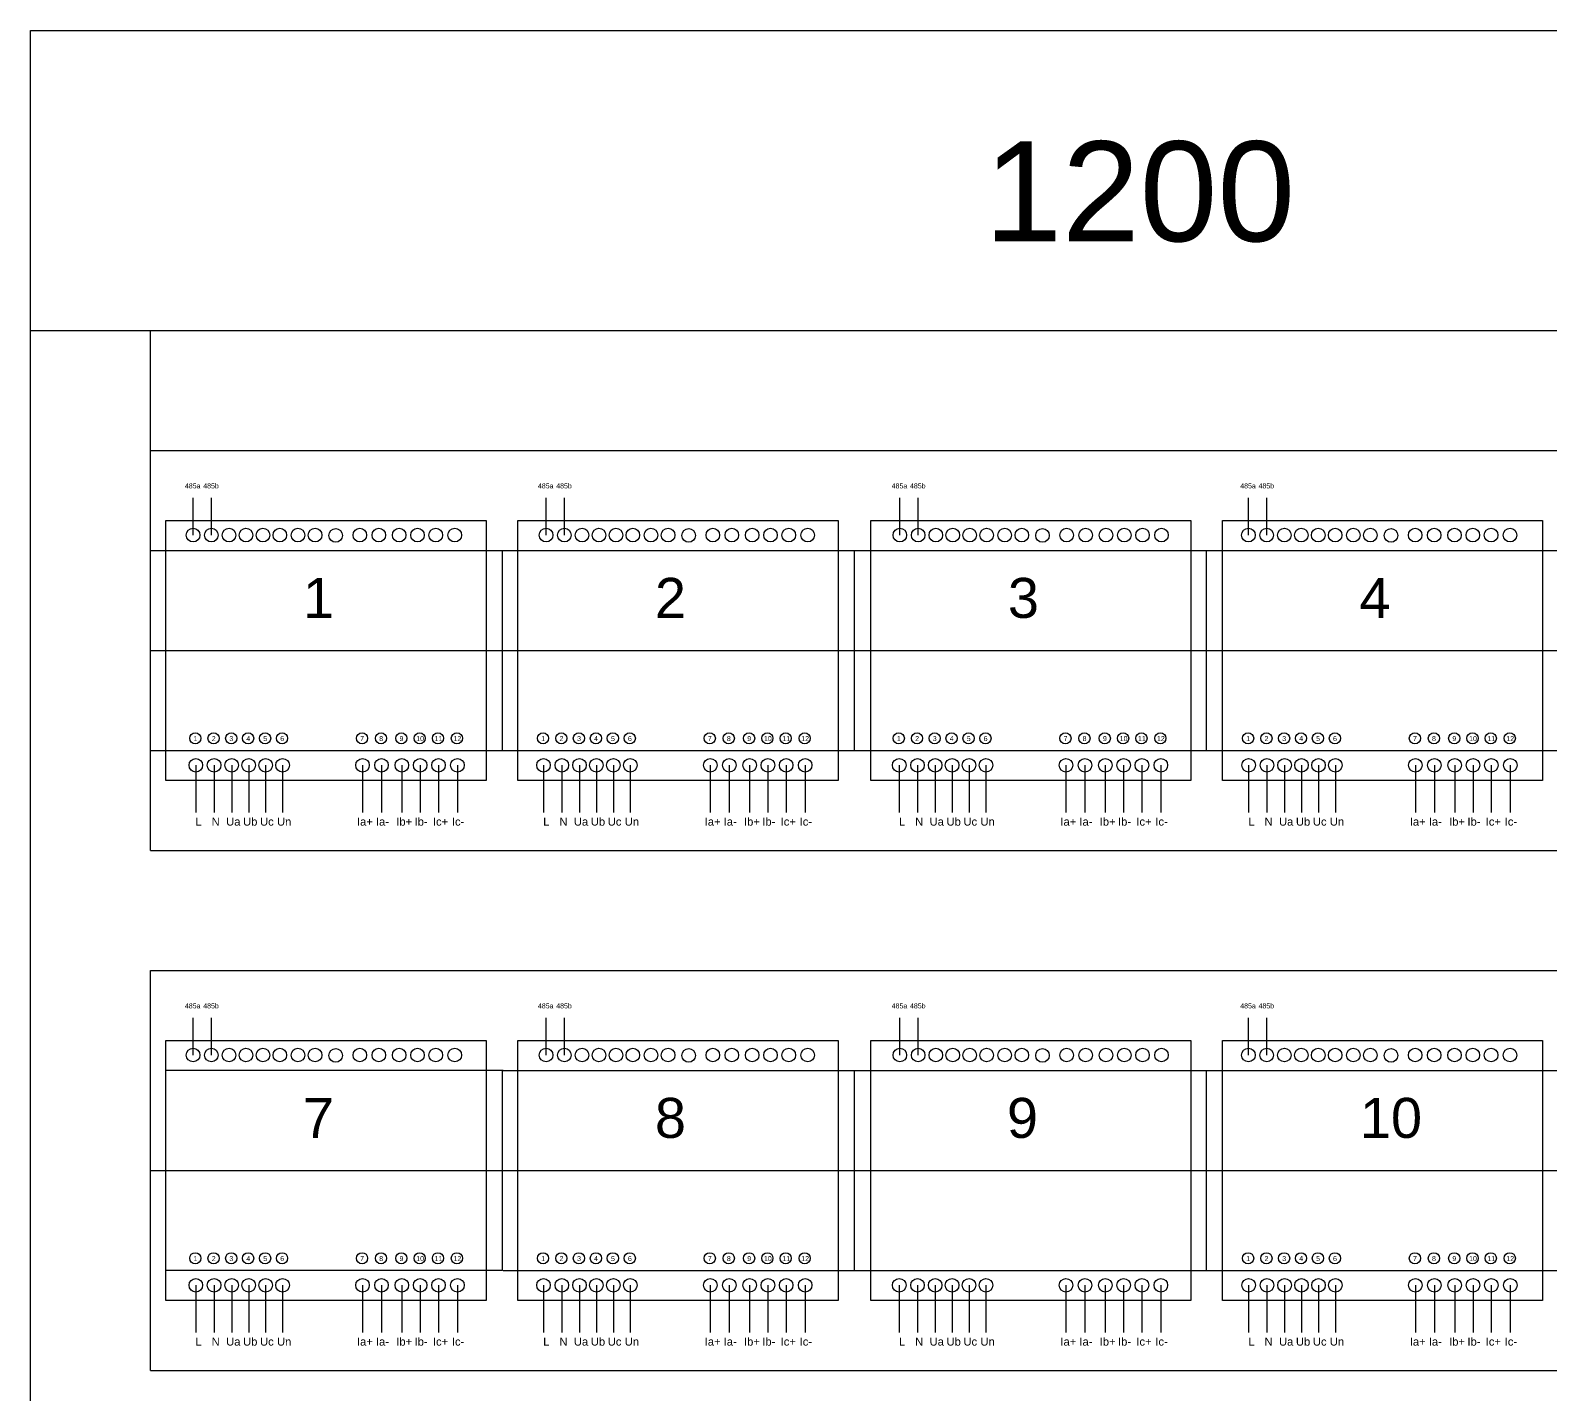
# Model space of a CAD drawing. Header units: millimetres. Extents: x 4250 to 10506, y 600 to 2800.
# Drawn here: x 9218 to 9978, y 2118 to 2800 of the extents above; entities that cross this region are included whole.
import ezdxf

# ---------------------------------------------------------------- set-up
doc = ezdxf.new("R2010")
doc.units = ezdxf.units.MM
doc.styles.get("Standard").update_dxf_attribs({"font": 'arial.ttf'})

msp = doc.modelspace()

# ---------------------------------------------------------------- linework, layer by layer
for p, q in [((9218.16, 599.808), (9218.16, 2799.808)), ((9218.16, 2799.808), (10218.16, 2799.808)), ((9218.16, 2649.808), (10218.16, 2649.808)), ((9278.16, 2389.808), (9278.16, 2649.808)), ((9278.16, 2589.808), (10158.16, 2589.808)), ((9299.497, 2547.452), (9299.497, 2566.142)), ((9308.646, 2547.452), (9308.646, 2566.142)), ((9475.962, 2547.452), (9475.962, 2566.142)), ((9485.111, 2547.452), (9485.111, 2566.142)), ((9652.82, 2547.452), (9652.82, 2566.142)), ((9661.969, 2547.452), (9661.969, 2566.142)), ((9827.061, 2547.452), (9827.061, 2566.142)), ((9836.21, 2547.452), (9836.21, 2566.142)), ((9285.918, 2424.808), (9285.918, 2554.808)), ((9285.918, 2554.808), (9445.918, 2554.808)), ((9445.918, 2554.808), (9445.918, 2424.808)), ((9461.887, 2424.808), (9461.887, 2554.808)), ((9461.887, 2554.808), (9621.887, 2554.808)), ((9621.887, 2554.808), (9621.887, 2424.808)), ((9638.343, 2424.808), (9638.343, 2554.808)), ((9638.343, 2554.808), (9798.343, 2554.808)), ((9798.343, 2554.808), (9798.343, 2424.808)), ((9814.074, 2424.808), (9814.074, 2554.808)), ((9814.074, 2554.808), (9974.074, 2554.808)), ((9974.074, 2554.808), (9974.074, 2424.808)), ((9278.16, 2539.808), (10158.16, 2539.808)), ((9454.16, 2439.808), (9454.16, 2539.808)), ((9454.572, 2539.808), (10334.572, 2539.808)), ((9454.572, 2539.808), (10334.572, 2539.808)), ((9630.16, 2439.808), (9630.16, 2539.808)), ((9806.16, 2439.808), (9806.16, 2539.808)), ((9278.16, 2489.808), (10158.16, 2489.808)), ((9278.16, 2439.808), (10158.16, 2439.808)), ((9454.572, 2439.808), (10334.572, 2439.808)), ((9454.572, 2439.808), (10334.572, 2439.808)), ((9300.842, 2432.362), (9300.842, 2408.782)), ((9309.992, 2432.362), (9309.992, 2408.782)), ((9318.802, 2432.362), (9318.802, 2408.782)), ((9327.273, 2432.362), (9327.273, 2408.782)), ((9335.745, 2432.362), (9335.745, 2408.782)), ((9344.216, 2432.362), (9344.216, 2408.782)), ((9384.202, 2432.362), (9384.202, 2408.782)), ((9393.69, 2432.362), (9393.69, 2408.782)), ((9403.856, 2432.362), (9403.856, 2408.782)), ((9413.005, 2432.362), (9413.005, 2408.782)), ((9422.154, 2432.362), (9422.154, 2408.782)), ((9431.642, 2432.362), (9431.642, 2408.782)), ((9474.677, 2432.362), (9474.677, 2408.782)), ((9483.826, 2432.362), (9483.826, 2408.782)), ((9492.637, 2432.362), (9492.637, 2408.782)), ((9501.108, 2432.362), (9501.108, 2408.782)), ((9509.58, 2432.362), (9509.58, 2408.782)), ((9518.051, 2432.362), (9518.051, 2408.782)), ((9558.036, 2432.362), (9558.036, 2408.782)), ((9567.524, 2432.362), (9567.524, 2408.782)), ((9577.69, 2432.362), (9577.69, 2408.782)), ((9586.839, 2432.362), (9586.839, 2408.782)), ((9595.989, 2432.362), (9595.989, 2408.782)), ((9605.477, 2432.362), (9605.477, 2408.782)), ((9652.496, 2432.362), (9652.496, 2408.782)), ((9661.645, 2432.362), (9661.645, 2408.782)), ((9670.456, 2432.362), (9670.456, 2408.782)), ((9678.927, 2432.362), (9678.927, 2408.782)), ((9687.399, 2432.362), (9687.399, 2408.782)), ((9695.87, 2432.362), (9695.87, 2408.782)), ((9735.855, 2432.362), (9735.855, 2408.782)), ((9745.343, 2432.362), (9745.343, 2408.782)), ((9755.509, 2432.362), (9755.509, 2408.782)), ((9764.658, 2432.362), (9764.658, 2408.782)), ((9773.808, 2432.362), (9773.808, 2408.782)), ((9783.296, 2432.362), (9783.296, 2408.782)), ((9827.169, 2432.362), (9827.169, 2408.782)), ((9836.319, 2432.362), (9836.319, 2408.782)), ((9845.129, 2432.362), (9845.129, 2408.782)), ((9853.6, 2432.362), (9853.6, 2408.782)), ((9862.072, 2432.362), (9862.072, 2408.782)), ((9870.543, 2432.362), (9870.543, 2408.782)), ((9910.529, 2432.362), (9910.529, 2408.782)), ((9920.017, 2432.362), (9920.017, 2408.782)), ((9930.183, 2432.362), (9930.183, 2408.782)), ((9939.332, 2432.362), (9939.332, 2408.782)), ((9948.481, 2432.362), (9948.481, 2408.782)), ((9957.969, 2432.362), (9957.969, 2408.782)), ((9445.918, 2424.808), (9285.918, 2424.808)), ((9621.887, 2424.808), (9461.887, 2424.808)), ((9798.343, 2424.808), (9638.343, 2424.808)), ((9974.074, 2424.808), (9814.074, 2424.808)), ((9278.16, 2389.808), (10158.16, 2389.808)), ((9278.16, 2129.808), (9278.16, 2329.808)), ((9278.16, 2329.808), (10158.16, 2329.808)), ((9299.497, 2287.452), (9299.497, 2306.142)), ((9308.646, 2287.452), (9308.646, 2306.142)), ((9475.962, 2287.452), (9475.962, 2306.142)), ((9485.111, 2287.452), (9485.111, 2306.142)), ((9652.82, 2287.452), (9652.82, 2306.142)), ((9661.969, 2287.452), (9661.969, 2306.142)), ((9827.061, 2287.452), (9827.061, 2306.142)), ((9836.21, 2287.452), (9836.21, 2306.142)), ((9285.918, 2164.808), (9285.918, 2294.808)), ((9285.918, 2294.808), (9445.918, 2294.808)), ((9285.918, 2294.808), (9445.918, 2294.808)), ((9445.918, 2294.808), (9445.918, 2164.808)), ((9445.918, 2294.808), (9445.918, 2164.808)), ((9461.887, 2164.808), (9461.887, 2294.808)), ((9461.887, 2294.808), (9621.887, 2294.808)), ((9621.887, 2294.808), (9621.887, 2164.808)), ((9638.343, 2164.808), (9638.343, 2294.808)), ((9638.343, 2294.808), (9798.343, 2294.808)), ((9798.343, 2294.808), (9798.343, 2164.808)), ((9814.074, 2164.808), (9814.074, 2294.808)), ((9814.074, 2294.808), (9974.074, 2294.808)), ((9974.074, 2294.808), (9974.074, 2164.808)), ((9454.16, 2179.808), (9454.16, 2279.808)), ((9454.572, 2279.808), (10334.572, 2279.808)), ((9454.572, 2279.808), (10334.572, 2279.808)), ((9630.16, 2179.808), (9630.16, 2279.808)), ((9806.16, 2179.808), (9806.16, 2279.808)), ((9278.16, 2229.808), (10158.16, 2229.808)), ((9454.572, 2179.808), (10334.572, 2179.808)), ((9454.572, 2179.808), (10334.572, 2179.808)), ((9300.842, 2172.362), (9300.842, 2148.782)), ((9309.992, 2172.362), (9309.992, 2148.782)), ((9318.802, 2172.362), (9318.802, 2148.782)), ((9327.273, 2172.362), (9327.273, 2148.782)), ((9335.745, 2172.362), (9335.745, 2148.782)), ((9344.216, 2172.362), (9344.216, 2148.782)), ((9384.202, 2172.362), (9384.202, 2148.782)), ((9393.69, 2172.362), (9393.69, 2148.782)), ((9403.856, 2172.362), (9403.856, 2148.782)), ((9413.005, 2172.362), (9413.005, 2148.782)), ((9422.154, 2172.362), (9422.154, 2148.782)), ((9431.642, 2172.362), (9431.642, 2148.782)), ((9474.677, 2172.362), (9474.677, 2148.782)), ((9483.826, 2172.362), (9483.826, 2148.782)), ((9492.637, 2172.362), (9492.637, 2148.782)), ((9501.108, 2172.362), (9501.108, 2148.782)), ((9509.58, 2172.362), (9509.58, 2148.782)), ((9518.051, 2172.362), (9518.051, 2148.782)), ((9558.036, 2172.362), (9558.036, 2148.782)), ((9567.524, 2172.362), (9567.524, 2148.782)), ((9577.69, 2172.362), (9577.69, 2148.782)), ((9586.839, 2172.362), (9586.839, 2148.782)), ((9595.989, 2172.362), (9595.989, 2148.782)), ((9605.477, 2172.362), (9605.477, 2148.782)), ((9652.496, 2172.362), (9652.496, 2148.782)), ((9661.645, 2172.362), (9661.645, 2148.782)), ((9670.456, 2172.362), (9670.456, 2148.782)), ((9678.927, 2172.362), (9678.927, 2148.782)), ((9687.399, 2172.362), (9687.399, 2148.782)), ((9695.87, 2172.362), (9695.87, 2148.782)), ((9735.855, 2172.362), (9735.855, 2148.782)), ((9745.343, 2172.362), (9745.343, 2148.782)), ((9755.509, 2172.362), (9755.509, 2148.782)), ((9764.658, 2172.362), (9764.658, 2148.782)), ((9773.808, 2172.362), (9773.808, 2148.782)), ((9783.296, 2172.362), (9783.296, 2148.782)), ((9827.169, 2172.362), (9827.169, 2148.782)), ((9836.319, 2172.362), (9836.319, 2148.782)), ((9845.129, 2172.362), (9845.129, 2148.782)), ((9853.6, 2172.362), (9853.6, 2148.782)), ((9862.072, 2172.362), (9862.072, 2148.782)), ((9870.543, 2172.362), (9870.543, 2148.782)), ((9910.529, 2172.362), (9910.529, 2148.782)), ((9920.017, 2172.362), (9920.017, 2148.782)), ((9930.183, 2172.362), (9930.183, 2148.782)), ((9939.332, 2172.362), (9939.332, 2148.782)), ((9948.481, 2172.362), (9948.481, 2148.782)), ((9957.969, 2172.362), (9957.969, 2148.782)), ((9445.918, 2164.808), (9285.918, 2164.808)), ((9445.918, 2164.808), (9285.918, 2164.808)), ((9621.887, 2164.808), (9461.887, 2164.808)), ((9798.343, 2164.808), (9638.343, 2164.808)), ((9974.074, 2164.808), (9814.074, 2164.808)), ((9278.16, 2129.808), (10158.16, 2129.808))]:
    msp.add_line(p, q)
for centre, radius in [((9299.497, 2547.452), 3.389), ((9308.646, 2547.452), 3.389), ((9317.456, 2547.452), 3.389), ((9325.928, 2547.452), 3.389), ((9334.399, 2547.452), 3.389), ((9342.871, 2547.452), 3.389), ((9351.902, 2547.452), 3.389), ((9360.479, 2547.452), 3.389), ((9370.772, 2547.28), 3.389), ((9382.856, 2547.452), 3.389), ((9392.344, 2547.452), 3.389), ((9402.51, 2547.452), 3.389), ((9411.659, 2547.452), 3.389), ((9420.808, 2547.452), 3.389), ((9430.297, 2547.452), 3.389), ((9475.962, 2547.452), 3.389), ((9485.111, 2547.452), 3.389), ((9493.922, 2547.452), 3.389), ((9502.393, 2547.452), 3.389), ((9510.865, 2547.452), 3.389), ((9519.336, 2547.452), 3.389), ((9528.367, 2547.452), 3.389), ((9536.945, 2547.452), 3.389), ((9547.238, 2547.28), 3.389), ((9559.322, 2547.452), 3.389), ((9568.81, 2547.452), 3.389), ((9578.975, 2547.452), 3.389), ((9588.125, 2547.452), 3.389), ((9597.274, 2547.452), 3.389), ((9606.762, 2547.452), 3.389), ((9652.82, 2547.452), 3.389), ((9661.969, 2547.452), 3.389), ((9670.779, 2547.452), 3.389), ((9679.251, 2547.452), 3.389), ((9687.722, 2547.452), 3.389), ((9696.194, 2547.452), 3.389), ((9705.225, 2547.452), 3.389), ((9713.802, 2547.452), 3.389), ((9724.095, 2547.28), 3.389), ((9736.179, 2547.452), 3.389), ((9745.667, 2547.452), 3.389), ((9755.833, 2547.452), 3.389), ((9764.982, 2547.452), 3.389), ((9774.131, 2547.452), 3.389), ((9783.619, 2547.452), 3.389), ((9827.061, 2547.452), 3.389), ((9836.21, 2547.452), 3.389), ((9845.02, 2547.452), 3.389), ((9853.492, 2547.452), 3.389), ((9861.963, 2547.452), 3.389), ((9870.435, 2547.452), 3.389), ((9879.466, 2547.452), 3.389), ((9888.043, 2547.452), 3.389), ((9898.336, 2547.28), 3.389), ((9910.42, 2547.452), 3.389), ((9919.908, 2547.452), 3.389), ((9930.074, 2547.452), 3.389), ((9939.223, 2547.452), 3.389), ((9948.372, 2547.452), 3.389), ((9957.86, 2547.452), 3.389), ((9300.585, 2445.846), 2.807), ((9309.734, 2445.846), 2.807), ((9318.544, 2445.846), 2.807), ((9327.016, 2445.846), 2.807), ((9335.487, 2445.846), 2.807), ((9343.959, 2445.846), 2.807), ((9383.944, 2445.846), 2.807), ((9393.432, 2445.846), 2.807), ((9403.598, 2445.846), 2.807), ((9412.747, 2445.846), 2.807), ((9421.896, 2445.846), 2.807), ((9431.384, 2445.846), 2.807), ((9474.42, 2445.846), 2.807), ((9483.569, 2445.846), 2.807), ((9492.379, 2445.846), 2.807), ((9500.851, 2445.846), 2.807), ((9509.322, 2445.846), 2.807), ((9517.794, 2445.846), 2.807), ((9557.779, 2445.846), 2.807), ((9567.267, 2445.846), 2.807), ((9577.433, 2445.846), 2.807), ((9586.582, 2445.846), 2.807), ((9595.731, 2445.846), 2.807), ((9605.219, 2445.846), 2.807), ((9652.239, 2445.846), 2.807), ((9661.388, 2445.846), 2.807), ((9670.198, 2445.846), 2.807), ((9678.67, 2445.846), 2.807), ((9687.141, 2445.846), 2.807), ((9695.613, 2445.846), 2.807), ((9735.598, 2445.846), 2.807), ((9745.086, 2445.846), 2.807), ((9755.252, 2445.846), 2.807), ((9764.401, 2445.846), 2.807), ((9773.55, 2445.846), 2.807), ((9783.038, 2445.846), 2.807), ((9826.912, 2445.846), 2.807), ((9836.061, 2445.846), 2.807), ((9844.871, 2445.846), 2.807), ((9853.343, 2445.846), 2.807), ((9861.814, 2445.846), 2.807), ((9870.286, 2445.846), 2.807), ((9910.271, 2445.846), 2.807), ((9919.759, 2445.846), 2.807), ((9929.925, 2445.846), 2.807), ((9939.074, 2445.846), 2.807), ((9948.223, 2445.846), 2.807), ((9957.712, 2445.846), 2.807), ((9300.842, 2432.362), 3.389), ((9309.992, 2432.362), 3.389), ((9318.802, 2432.362), 3.389), ((9327.273, 2432.362), 3.389), ((9335.745, 2432.362), 3.389), ((9344.216, 2432.362), 3.389), ((9384.202, 2432.362), 3.389), ((9393.69, 2432.362), 3.389), ((9403.856, 2432.362), 3.389), ((9413.005, 2432.362), 3.389), ((9422.154, 2432.362), 3.389), ((9431.642, 2432.362), 3.389), ((9474.677, 2432.362), 3.389), ((9483.826, 2432.362), 3.389), ((9492.637, 2432.362), 3.389), ((9501.108, 2432.362), 3.389), ((9509.58, 2432.362), 3.389), ((9518.051, 2432.362), 3.389), ((9558.036, 2432.362), 3.389), ((9567.524, 2432.362), 3.389), ((9577.69, 2432.362), 3.389), ((9586.839, 2432.362), 3.389), ((9595.989, 2432.362), 3.389), ((9605.477, 2432.362), 3.389), ((9652.496, 2432.362), 3.389), ((9661.645, 2432.362), 3.389), ((9670.456, 2432.362), 3.389), ((9678.927, 2432.362), 3.389), ((9687.399, 2432.362), 3.389), ((9695.87, 2432.362), 3.389), ((9735.855, 2432.362), 3.389), ((9745.343, 2432.362), 3.389), ((9755.509, 2432.362), 3.389), ((9764.658, 2432.362), 3.389), ((9773.808, 2432.362), 3.389), ((9783.296, 2432.362), 3.389), ((9827.169, 2432.362), 3.389), ((9836.319, 2432.362), 3.389), ((9845.129, 2432.362), 3.389), ((9853.6, 2432.362), 3.389), ((9862.072, 2432.362), 3.389), ((9870.543, 2432.362), 3.389), ((9910.529, 2432.362), 3.389), ((9920.017, 2432.362), 3.389), ((9930.183, 2432.362), 3.389), ((9939.332, 2432.362), 3.389), ((9948.481, 2432.362), 3.389), ((9957.969, 2432.362), 3.389), ((9299.497, 2287.452), 3.389), ((9308.646, 2287.452), 3.389), ((9317.456, 2287.452), 3.389), ((9325.928, 2287.452), 3.389), ((9334.399, 2287.452), 3.389), ((9342.871, 2287.452), 3.389), ((9351.902, 2287.452), 3.389), ((9360.479, 2287.452), 3.389), ((9370.772, 2287.28), 3.389), ((9382.856, 2287.452), 3.389), ((9392.344, 2287.452), 3.389), ((9402.51, 2287.452), 3.389), ((9411.659, 2287.452), 3.389), ((9420.808, 2287.452), 3.389), ((9430.297, 2287.452), 3.389), ((9475.962, 2287.452), 3.389), ((9485.111, 2287.452), 3.389), ((9493.922, 2287.452), 3.389), ((9502.393, 2287.452), 3.389), ((9510.865, 2287.452), 3.389), ((9519.336, 2287.452), 3.389), ((9528.367, 2287.452), 3.389), ((9536.945, 2287.452), 3.389), ((9547.238, 2287.28), 3.389), ((9559.322, 2287.452), 3.389), ((9568.81, 2287.452), 3.389), ((9578.975, 2287.452), 3.389), ((9588.125, 2287.452), 3.389), ((9597.274, 2287.452), 3.389), ((9606.762, 2287.452), 3.389), ((9652.82, 2287.452), 3.389), ((9661.969, 2287.452), 3.389), ((9670.779, 2287.452), 3.389), ((9679.251, 2287.452), 3.389), ((9687.722, 2287.452), 3.389), ((9696.194, 2287.452), 3.389), ((9705.225, 2287.452), 3.389), ((9713.802, 2287.452), 3.389), ((9724.095, 2287.28), 3.389), ((9736.179, 2287.452), 3.389), ((9745.667, 2287.452), 3.389), ((9755.833, 2287.452), 3.389), ((9764.982, 2287.452), 3.389), ((9774.131, 2287.452), 3.389), ((9783.619, 2287.452), 3.389), ((9827.061, 2287.452), 3.389), ((9836.21, 2287.452), 3.389), ((9845.02, 2287.452), 3.389), ((9853.492, 2287.452), 3.389), ((9861.963, 2287.452), 3.389), ((9870.435, 2287.452), 3.389), ((9879.466, 2287.452), 3.389), ((9888.043, 2287.452), 3.389), ((9898.336, 2287.28), 3.389), ((9910.42, 2287.452), 3.389), ((9919.908, 2287.452), 3.389), ((9930.074, 2287.452), 3.389), ((9939.223, 2287.452), 3.389), ((9948.372, 2287.452), 3.389), ((9957.86, 2287.452), 3.389), ((9300.585, 2185.846), 2.807), ((9309.734, 2185.846), 2.807), ((9318.544, 2185.846), 2.807), ((9327.016, 2185.846), 2.807), ((9335.487, 2185.846), 2.807), ((9343.959, 2185.846), 2.807), ((9383.944, 2185.846), 2.807), ((9393.432, 2185.846), 2.807), ((9403.598, 2185.846), 2.807), ((9412.747, 2185.846), 2.807), ((9421.896, 2185.846), 2.807), ((9431.384, 2185.846), 2.807), ((9474.42, 2185.846), 2.807), ((9483.569, 2185.846), 2.807), ((9492.379, 2185.846), 2.807), ((9500.851, 2185.846), 2.807), ((9509.322, 2185.846), 2.807), ((9517.794, 2185.846), 2.807), ((9557.779, 2185.846), 2.807), ((9567.267, 2185.846), 2.807), ((9577.433, 2185.846), 2.807), ((9586.582, 2185.846), 2.807), ((9595.731, 2185.846), 2.807), ((9605.219, 2185.846), 2.807), ((9826.912, 2185.846), 2.807), ((9836.061, 2185.846), 2.807), ((9844.871, 2185.846), 2.807), ((9853.343, 2185.846), 2.807), ((9861.814, 2185.846), 2.807), ((9870.286, 2185.846), 2.807), ((9910.271, 2185.846), 2.807), ((9919.759, 2185.846), 2.807), ((9929.925, 2185.846), 2.807), ((9939.074, 2185.846), 2.807), ((9948.223, 2185.846), 2.807), ((9957.712, 2185.846), 2.807), ((9300.842, 2172.362), 3.389), ((9309.992, 2172.362), 3.389), ((9318.802, 2172.362), 3.389), ((9327.273, 2172.362), 3.389), ((9335.745, 2172.362), 3.389), ((9344.216, 2172.362), 3.389), ((9384.202, 2172.362), 3.389), ((9393.69, 2172.362), 3.389), ((9403.856, 2172.362), 3.389), ((9413.005, 2172.362), 3.389), ((9422.154, 2172.362), 3.389), ((9431.642, 2172.362), 3.389), ((9474.677, 2172.362), 3.389), ((9483.826, 2172.362), 3.389), ((9492.637, 2172.362), 3.389), ((9501.108, 2172.362), 3.389), ((9509.58, 2172.362), 3.389), ((9518.051, 2172.362), 3.389), ((9558.036, 2172.362), 3.389), ((9567.524, 2172.362), 3.389), ((9577.69, 2172.362), 3.389), ((9586.839, 2172.362), 3.389), ((9595.989, 2172.362), 3.389), ((9605.477, 2172.362), 3.389), ((9652.496, 2172.362), 3.389), ((9661.645, 2172.362), 3.389), ((9670.456, 2172.362), 3.389), ((9678.927, 2172.362), 3.389), ((9687.399, 2172.362), 3.389), ((9695.87, 2172.362), 3.389), ((9735.855, 2172.362), 3.389), ((9745.343, 2172.362), 3.389), ((9755.509, 2172.362), 3.389), ((9764.658, 2172.362), 3.389), ((9773.808, 2172.362), 3.389), ((9783.296, 2172.362), 3.389), ((9827.169, 2172.362), 3.389), ((9836.319, 2172.362), 3.389), ((9845.129, 2172.362), 3.389), ((9853.6, 2172.362), 3.389), ((9862.072, 2172.362), 3.389), ((9870.543, 2172.362), 3.389), ((9910.529, 2172.362), 3.389), ((9920.017, 2172.362), 3.389), ((9930.183, 2172.362), 3.389), ((9939.332, 2172.362), 3.389), ((9948.481, 2172.362), 3.389), ((9957.969, 2172.362), 3.389)]:
    msp.add_circle(centre, radius)
at = {"layer": 'Defpoints'}
for p, q in [((9454.572, 2279.808), (9285.918, 2279.808)), ((9454.16, 2179.808), (9285.918, 2179.808))]:
    msp.add_line(p, q, dxfattribs=at)

# ---------------------------------------------------------------- texts
at = {"attachment_point": 1}
for s, width, insert, char_height in [('485a', 6.08527, (9295.414, 2573.305), 2.5), ('485b', 6.08527, (9304.563, 2573.305), 2.5), ('485a', 6.08527, (9471.879, 2573.305), 2.5), ('485b', 6.08527, (9481.028, 2573.305), 2.5), ('485a', 6.08527, (9648.737, 2573.305), 2.5), ('485b', 6.08527, (9657.886, 2573.305), 2.5), ('485a', 6.08527, (9822.978, 2573.305), 2.5), ('485b', 6.08527, (9832.127, 2573.305), 2.5), ('1', 33.94934, (9354.39, 2526.051), 20), ('2', 33.94934, (9530.359, 2526.051), 20), ('3', 33.94934, (9706.814, 2526.051), 20), ('4', 33.94934, (9882.546, 2526.051), 20), ('1', 3.30507, (9299.666, 2446.954), 2.5), ('2', 3.30507, (9308.815, 2446.954), 2.5), ('3', 3.30507, (9317.626, 2446.954), 2.5), ('4', 3.30507, (9326.097, 2446.954), 2.5), ('5', 3.30507, (9334.569, 2446.954), 2.5), ('6', 3.30507, (9343.04, 2446.954), 2.5), ('7', 3.30507, (9383.026, 2446.954), 2.5), ('8', 3.30507, (9392.514, 2446.954), 2.5), ('9', 3.30507, (9402.679, 2446.954), 2.5), ('10', 3.30507, (9411.052, 2446.954), 2.5), ('11', 3.30507, (9420.201, 2446.954), 2.5), ('12', 3.30507, (9429.689, 2446.954), 2.5), ('1', 3.30507, (9473.501, 2446.954), 2.5), ('2', 3.30507, (9482.65, 2446.954), 2.5), ('3', 3.30507, (9491.46, 2446.954), 2.5), ('4', 3.30507, (9499.932, 2446.954), 2.5), ('5', 3.30507, (9508.403, 2446.954), 2.5), ('6', 3.30507, (9516.875, 2446.954), 2.5), ('7', 3.30507, (9556.86, 2446.954), 2.5), ('8', 3.30507, (9566.348, 2446.954), 2.5), ('9', 3.30507, (9576.514, 2446.954), 2.5), ('10', 3.30507, (9584.887, 2446.954), 2.5), ('11', 3.30507, (9594.036, 2446.954), 2.5), ('12', 3.30507, (9603.524, 2446.954), 2.5), ('1', 3.30507, (9651.32, 2446.954), 2.5), ('2', 3.30507, (9660.469, 2446.954), 2.5), ('3', 3.30507, (9669.279, 2446.954), 2.5), ('4', 3.30507, (9677.751, 2446.954), 2.5), ('5', 3.30507, (9686.222, 2446.954), 2.5), ('6', 3.30507, (9694.694, 2446.954), 2.5), ('7', 3.30507, (9734.679, 2446.954), 2.5), ('8', 3.30507, (9744.167, 2446.954), 2.5), ('9', 3.30507, (9754.333, 2446.954), 2.5), ('10', 3.30507, (9762.706, 2446.954), 2.5), ('11', 3.30507, (9771.855, 2446.954), 2.5), ('12', 3.30507, (9781.343, 2446.954), 2.5), ('1', 3.30507, (9825.993, 2446.954), 2.5), ('2', 3.30507, (9835.142, 2446.954), 2.5), ('3', 3.30507, (9843.953, 2446.954), 2.5), ('4', 3.30507, (9852.424, 2446.954), 2.5), ('5', 3.30507, (9860.896, 2446.954), 2.5), ('6', 3.30507, (9869.367, 2446.954), 2.5), ('7', 3.30507, (9909.353, 2446.954), 2.5), ('8', 3.30507, (9918.841, 2446.954), 2.5), ('9', 3.30507, (9929.006, 2446.954), 2.5), ('10', 3.30507, (9937.379, 2446.954), 2.5), ('11', 3.30507, (9946.528, 2446.954), 2.5), ('12', 3.30507, (9956.016, 2446.954), 2.5), ('L', 6.08527, (9300.702, 2406.183), 4), ('N', 6.08527, (9308.75, 2406.183), 4), ('Ua', 6.08527, (9316.018, 2406.183), 4), ('Ub', 6.08527, (9324.49, 2406.183), 4), ('Uc', 6.08527, (9332.961, 2406.183), 4), ('Un', 6.08527, (9341.433, 2406.183), 4), ('Ia+', 6.08527, (9381.418, 2406.183), 4), ('Ia-', 6.08527, (9390.906, 2406.183), 4), ('Ib+', 6.08527, (9401.072, 2406.183), 4), ('Ib-', 6.08527, (9410.221, 2406.183), 4), ('Ic+', 6.08527, (9419.37, 2406.183), 4), ('Ic-', 6.08527, (9428.859, 2406.183), 4), ('L', 6.08527, (9474.536, 2406.183), 4), ('N', 6.08527, (9482.584, 2406.183), 4), ('Ua', 6.08527, (9489.853, 2406.183), 4), ('Ub', 6.08527, (9498.325, 2406.183), 4), ('Uc', 6.08527, (9506.796, 2406.183), 4), ('Un', 6.08527, (9515.268, 2406.183), 4), ('Ia+', 6.08527, (9555.253, 2406.183), 4), ('Ia-', 6.08527, (9564.741, 2406.183), 4), ('Ib+', 6.08527, (9574.907, 2406.183), 4), ('Ib-', 6.08527, (9584.056, 2406.183), 4), ('Ic+', 6.08527, (9593.205, 2406.183), 4), ('Ic-', 6.08527, (9602.693, 2406.183), 4), ('L', 6.08527, (9652.355, 2406.183), 4), ('N', 6.08527, (9660.403, 2406.183), 4), ('Ua', 6.08527, (9667.672, 2406.183), 4), ('Ub', 6.08527, (9676.144, 2406.183), 4), ('Uc', 6.08527, (9684.615, 2406.183), 4), ('Un', 6.08527, (9693.087, 2406.183), 4), ('Ia+', 6.08527, (9733.072, 2406.183), 4), ('Ia-', 6.08527, (9742.56, 2406.183), 4), ('Ib+', 6.08527, (9752.726, 2406.183), 4), ('Ib-', 6.08527, (9761.875, 2406.183), 4), ('Ic+', 6.08527, (9771.024, 2406.183), 4), ('Ic-', 6.08527, (9780.512, 2406.183), 4), ('L', 6.08527, (9827.029, 2406.183), 4), ('N', 6.08527, (9835.077, 2406.183), 4), ('Ua', 6.08527, (9842.346, 2406.183), 4), ('Ub', 6.08527, (9850.817, 2406.183), 4), ('Uc', 6.08527, (9859.288, 2406.183), 4), ('Un', 6.08527, (9867.76, 2406.183), 4), ('Ia+', 6.08527, (9907.745, 2406.183), 4), ('Ia-', 6.08527, (9917.233, 2406.183), 4), ('Ib+', 6.08527, (9927.399, 2406.183), 4), ('Ib-', 6.08527, (9936.548, 2406.183), 4), ('Ic+', 6.08527, (9945.698, 2406.183), 4), ('Ic-', 6.08527, (9955.186, 2406.183), 4), ('485a', 6.08527, (9295.414, 2313.305), 2.5), ('485b', 6.08527, (9304.563, 2313.305), 2.5), ('485a', 6.08527, (9471.879, 2313.305), 2.5), ('485b', 6.08527, (9481.028, 2313.305), 2.5), ('485a', 6.08527, (9648.737, 2313.305), 2.5), ('485b', 6.08527, (9657.886, 2313.305), 2.5), ('485a', 6.08527, (9822.978, 2313.305), 2.5), ('485b', 6.08527, (9832.127, 2313.305), 2.5), ('7', 33.94934, (9354.39, 2266.051), 20), ('8', 33.94934, (9530.359, 2266.051), 20), ('9', 33.94934, (9706.328, 2266.051), 20), ('10', 33.94934, (9882.783, 2266.051), 20), ('1', 3.30507, (9299.666, 2186.954), 2.5), ('2', 3.30507, (9308.815, 2186.954), 2.5), ('3', 3.30507, (9317.626, 2186.954), 2.5), ('4', 3.30507, (9326.097, 2186.954), 2.5), ('5', 3.30507, (9334.569, 2186.954), 2.5), ('6', 3.30507, (9343.04, 2186.954), 2.5), ('7', 3.30507, (9383.026, 2186.954), 2.5), ('8', 3.30507, (9392.514, 2186.954), 2.5), ('9', 3.30507, (9402.679, 2186.954), 2.5), ('10', 3.30507, (9411.052, 2186.954), 2.5), ('11', 3.30507, (9420.201, 2186.954), 2.5), ('12', 3.30507, (9429.689, 2186.954), 2.5), ('1', 3.30507, (9473.501, 2186.954), 2.5), ('2', 3.30507, (9482.65, 2186.954), 2.5), ('3', 3.30507, (9491.46, 2186.954), 2.5), ('4', 3.30507, (9499.932, 2186.954), 2.5), ('5', 3.30507, (9508.403, 2186.954), 2.5), ('6', 3.30507, (9516.875, 2186.954), 2.5), ('7', 3.30507, (9556.86, 2186.954), 2.5), ('8', 3.30507, (9566.348, 2186.954), 2.5), ('9', 3.30507, (9576.514, 2186.954), 2.5), ('10', 3.30507, (9584.887, 2186.954), 2.5), ('11', 3.30507, (9594.036, 2186.954), 2.5), ('12', 3.30507, (9603.524, 2186.954), 2.5), ('1', 3.30507, (9825.993, 2186.954), 2.5), ('2', 3.30507, (9835.142, 2186.954), 2.5), ('3', 3.30507, (9843.953, 2186.954), 2.5), ('4', 3.30507, (9852.424, 2186.954), 2.5), ('5', 3.30507, (9860.896, 2186.954), 2.5), ('6', 3.30507, (9869.367, 2186.954), 2.5), ('7', 3.30507, (9909.353, 2186.954), 2.5), ('8', 3.30507, (9918.841, 2186.954), 2.5), ('9', 3.30507, (9929.006, 2186.954), 2.5), ('10', 3.30507, (9937.379, 2186.954), 2.5), ('11', 3.30507, (9946.528, 2186.954), 2.5), ('12', 3.30507, (9956.016, 2186.954), 2.5), ('L', 6.08527, (9300.702, 2146.183), 4), ('N', 6.08527, (9308.75, 2146.183), 4), ('Ua', 6.08527, (9316.018, 2146.183), 4), ('Ub', 6.08527, (9324.49, 2146.183), 4), ('Uc', 6.08527, (9332.961, 2146.183), 4), ('Un', 6.08527, (9341.433, 2146.183), 4), ('Ia+', 6.08527, (9381.418, 2146.183), 4), ('Ia-', 6.08527, (9390.906, 2146.183), 4), ('Ib+', 6.08527, (9401.072, 2146.183), 4), ('Ib-', 6.08527, (9410.221, 2146.183), 4), ('Ic+', 6.08527, (9419.37, 2146.183), 4), ('Ic-', 6.08527, (9428.859, 2146.183), 4), ('L', 6.08527, (9474.536, 2146.183), 4), ('N', 6.08527, (9482.584, 2146.183), 4), ('Ua', 6.08527, (9489.853, 2146.183), 4), ('Ub', 6.08527, (9498.325, 2146.183), 4), ('Uc', 6.08527, (9506.796, 2146.183), 4), ('Un', 6.08527, (9515.268, 2146.183), 4), ('Ia+', 6.08527, (9555.253, 2146.183), 4), ('Ia-', 6.08527, (9564.741, 2146.183), 4), ('Ib+', 6.08527, (9574.907, 2146.183), 4), ('Ib-', 6.08527, (9584.056, 2146.183), 4), ('Ic+', 6.08527, (9593.205, 2146.183), 4), ('Ic-', 6.08527, (9602.693, 2146.183), 4), ('L', 6.08527, (9652.355, 2146.183), 4), ('N', 6.08527, (9660.403, 2146.183), 4), ('Ua', 6.08527, (9667.672, 2146.183), 4), ('Ub', 6.08527, (9676.144, 2146.183), 4), ('Uc', 6.08527, (9684.615, 2146.183), 4), ('Un', 6.08527, (9693.087, 2146.183), 4), ('Ia+', 6.08527, (9733.072, 2146.183), 4), ('Ia-', 6.08527, (9742.56, 2146.183), 4), ('Ib+', 6.08527, (9752.726, 2146.183), 4), ('Ib-', 6.08527, (9761.875, 2146.183), 4), ('Ic+', 6.08527, (9771.024, 2146.183), 4), ('Ic-', 6.08527, (9780.512, 2146.183), 4), ('L', 6.08527, (9827.029, 2146.183), 4), ('N', 6.08527, (9835.077, 2146.183), 4), ('Ua', 6.08527, (9842.346, 2146.183), 4), ('Ub', 6.08527, (9850.817, 2146.183), 4), ('Uc', 6.08527, (9859.288, 2146.183), 4), ('Un', 6.08527, (9867.76, 2146.183), 4), ('Ia+', 6.08527, (9907.745, 2146.183), 4), ('Ia-', 6.08527, (9917.233, 2146.183), 4), ('Ib+', 6.08527, (9927.399, 2146.183), 4), ('Ib-', 6.08527, (9936.548, 2146.183), 4), ('Ic+', 6.08527, (9945.698, 2146.183), 4), ('Ic-', 6.08527, (9955.186, 2146.183), 4)]:
    msp.add_mtext_dynamic_manual_height_columns(s, width=width, gutter_width=12.5, heights=[0], dxfattribs=dict(at, insert=insert, char_height=char_height))
at = {"layer": 'Defpoints', "insert": (9695.021, 2744.361), "char_height": 50, "attachment_point": 1}
msp.add_mtext_dynamic_manual_height_columns('1200', width=295.15805, gutter_width=12.5, heights=[0], dxfattribs=at)

doc.saveas('drawing.dxf')
